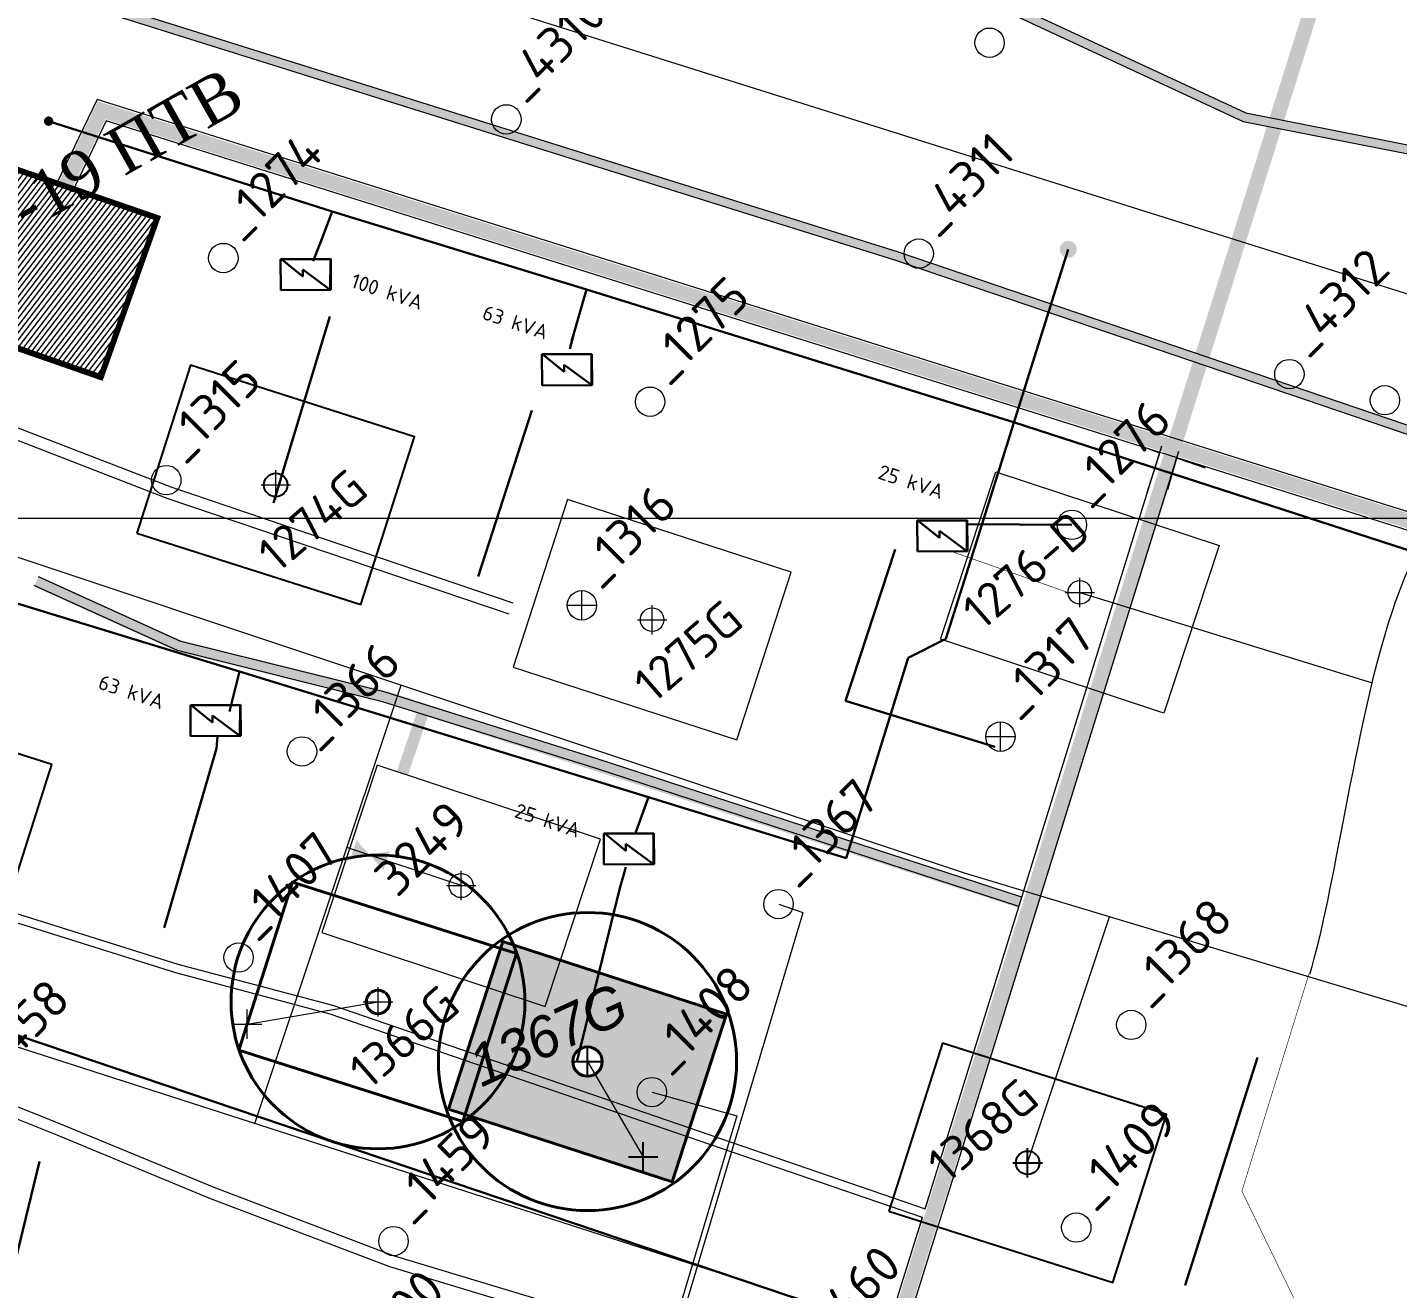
# Model space of a CAD drawing. Header units: millimetres. Extents: x 519 to 9564855, y -810 to 5021775.
# Drawn here: x 9536265.3 to 9536731.5, y 4998737.7 to 4999167 of the extents above; entities that cross this region are included whole.
import ezdxf
from ezdxf.enums import TextEntityAlignment as Align

# ---------------------------------------------------------------- set-up
doc = ezdxf.new("R2010")
doc.units = ezdxf.units.MM
doc.header["$LTSCALE"] = 2
doc.header["$MEASUREMENT"] = 0
doc.header["$PDMODE"] = 2
doc.header["$PDSIZE"] = 5
doc.layers.add('13A этап', color=7, linetype='Continuous', true_color=0xaafdfa)
for name, color, linetype in [('COMPOUND', 3, 'Continuous'), ('GRID_PULKOVO', 7, 'Continuous'), ('OilColl&Flowlines', 3, 'Continuous'), ('OLD WELLS(dr.bfr2000)', 24, 'Continuous'), ('ROAD_GROUND', 9, 'Continuous'), ('Скважины 2017г', 221, 'Continuous'), ('Скважины на 2015 год', 7, 'Continuous'), ('Скважины на 2025 год _ОСМОТР', 5, 'Continuous')]:
    doc.layers.add(name, color=color, linetype=linetype)
for name, color, linetype, lineweight in [('SteamInjInfrastructure', 25, 'Continuous', 100), ('Скважины на 2024 год-125', 10, 'Continuous', 40), ('Электро', 1, 'Continuous', 30), ('Электроснаб', 1, 'Continuous', 18), ('Электроснабжене', 1, 'Continuous', 18)]:
    doc.layers.add(name, color=color, linetype=linetype, lineweight=lineweight)
doc.styles.add('92051501$0$STANDARD', font='simplex.shx')
doc.styles.add('Elect', font='isocpeur.ttf')
doc.styles.add('Line_GUGK', font='')
doc.styles.get("Standard").update_dxf_attribs({"font": 'isocpeur.ttf', "width": 0.5})
doc.styles.get('Line_GUGK').set_extended_font_data('Bm431', italic=True)
doc.linetypes.add('CAB', pattern='A,0.7,-0.43403,["K",Standard,S=0.9,R=0,X=-0.4,Y=-0.3],-0.8', length=1.93403)
doc.linetypes.add('STM_LINE', pattern='A,0.5,-0.2,["S",92051501$0$STANDARD,S=0.1,R=0,X=-0.1,Y=-0.05],-0.05', length=0.75)
doc.linetypes.add('WTR_LINE', pattern='A,0.5,-0.2,["W",92051501$0$STANDARD,S=0.1,R=0,X=-0.1,Y=-0.05],-0.05', length=0.75)

# ---------------------------------------------------------------- blocks, each defined once
blk = doc.blocks.new('92051501$0$VALVE')
at = {"layer": 'OilColl&Flowlines'}
for points in [[(-5.97, -3.45), (-5.97, 3.45), (0, 0)], [(5.97, -3.45), (0, 0), (5.97, 3.45)]]:
    blk.add_solid(points, dxfattribs=at)

msp = doc.modelspace()

# ---------------------------------------------------------------- hatches: boundary and pattern name
at = {"layer": 'Скважины на 2015 год', "linetype": 'ByBlock', "lineweight": 0, "ltscale": 5}
h = msp.add_hatch(dxfattribs=at)
h.set_pattern_fill('ANSI31', color=5, scale=12, angle=7.5725136, style=0)
h.set_pattern_definition([(52.572513574, (751869.8456, -1213630.82), (-1.19118473032, 0.9116353099), [])])
h.paths.add_polyline_path([(9536206.66141, 4999078.31444), (9536290.62971, 4999048.67857), (9536309.25463, 4999101.44918), (9536225.28633, 4999131.08505)])
h.paths.add_polyline_path([(9536228.11061, 4999065.96258), (9536333.33134, 4999125.66926), (9536316.47115, 4999155.38189), (9536211.25041, 4999095.67521)], flags=9)
at = {"layer": 'Скважины на 2024 год-125', "linetype": 'ByBlock', "lineweight": 0, "true_color": 0xadddf7}
h = msp.add_hatch(color=141, dxfattribs=at)
h.dxf.hatch_style = 1
h.paths.add_polyline_path([(9536503.21277, 4998831.17102), (9536427.12825, 4998855.89238), (9536408.58723, 4998798.82898), (9536484.67175, 4998774.10762)])
h.paths.add_polyline_path([(9536460.9, 4998815, -1), (9536450.9, 4998815, -1)], flags=16)
at = {"layer": 'Электро'}
h = msp.add_hatch(color=256, dxfattribs=at)
edge = h.paths.add_edge_path()
edge.add_arc((9536272.57457, 4999135.10398), 1.2343, 0, 360)
at = {"layer": 'Электро', "ltscale": 0.05}
h = msp.add_hatch(color=256, dxfattribs=at)
h.paths.add_polyline_path([(9536620.36037, 4999094.19894, 0.414213562), (9536616.7301, 4999092.35028), (9536619.46957, 4999091.45948)])
h.paths.add_polyline_path([(9536620.36037, 4999094.19894), (9536618.57876, 4999088.72001, 0.414281101), (9536622.20924, 4999090.5693, 0.414146027)])
h.paths.add_polyline_path([(9536619.46957, 4999091.45948), (9536616.7301, 4999092.35028, 0.414213562), (9536618.57876, 4999088.72001)])
at = {"layer": 'Электроснаб', "lineweight": 0}
h = msp.add_hatch(color=1, dxfattribs=at)
edge = h.paths.add_edge_path()
edge.add_arc((9536272.57457, 4999135.10398), 1.2343, 0, 360)
at = {"layer": 'Электроснаб', "lineweight": 0, "ltscale": 0.05}
h = msp.add_hatch(color=1, dxfattribs=at)
h.paths.add_polyline_path([(9536620.36037, 4999094.19894, 0.414213562), (9536616.7301, 4999092.35028), (9536619.46957, 4999091.45948)])
h.paths.add_polyline_path([(9536620.36037, 4999094.19894), (9536618.57876, 4999088.72001, 0.414281101), (9536622.20924, 4999090.5693, 0.414146027)])
h.paths.add_polyline_path([(9536619.46957, 4999091.45948), (9536616.7301, 4999092.35028, 0.414213562), (9536618.57876, 4999088.72001)])
at = {"layer": 'Электроснабжене', "lineweight": 0}
h = msp.add_hatch(color=1, dxfattribs=at)
edge = h.paths.add_edge_path()
edge.add_arc((9536272.57457, 4999135.10398), 1.2343, 0, 360)
at = {"layer": 'Электроснабжене', "lineweight": 0, "ltscale": 0.05}
h = msp.add_hatch(color=1, dxfattribs=at)
h.paths.add_polyline_path([(9536620.36037, 4999094.19894, 0.414213562), (9536616.7301, 4999092.35028), (9536619.46957, 4999091.45948)])
h.paths.add_polyline_path([(9536620.36037, 4999094.19894), (9536618.57876, 4999088.72001, 0.414281101), (9536622.20924, 4999090.5693, 0.414146027)])
h.paths.add_polyline_path([(9536619.46957, 4999091.45948), (9536616.7301, 4999092.35028, 0.414213562), (9536618.57876, 4999088.72001)])

# ---------------------------------------------------------------- linework, layer by layer
at = {"color": 5, "linetype": 'WTR_LINE', "lineweight": 0, "ltscale": 20}
for p, q in [((9536431.64963, 4998539.23295), (9536529.27572, 4998865.69129)), ((9536529.29192, 4998865.68568), (9536521.12895, 4998868.51366)), ((9536477.87258, 4998804.58117), (9536506.65587, 4998796.52124)), ((9536506.65587, 4998796.52124), (9536430.20938, 4998539.65219))]:
    msp.add_line(p, q, dxfattribs=at)
at = {"layer": '13A этап', "color": 250, "lineweight": 0, "elevation": 0.00005}
msp.add_lwpolyline([(9536365.49218, 4998858.8859), (9536441.4727, 4998833.74532), (9536460.32814, 4998890.73072), (9536384.34761, 4998915.8713)], close=True, dxfattribs=at)
at = {"layer": '13A этап', "color": 250, "lineweight": 0}
msp.add_circle((9536412.9, 4998874.9), 4.0951, dxfattribs=at)
at = {"layer": '13A этап', "color": 0, "linetype": 'ByBlock', "lineweight": 0, "ltscale": 80}
msp.add_point((9536412.9, 4998874.9), dxfattribs=at)
msp.add_point((9536412.9, 4998874.9), dxfattribs=at)
at = {"layer": 'COMPOUND', "lineweight": 0, "const_width": 2}
msp.add_lwpolyline([(9536309.54316, 4999102.16352), (9536290.34118, 4999047.96422), (9536205.79559, 4999077.39909), (9536225.29755, 4999131.19838), (9536309.54316, 4999102.16352)], dxfattribs=at)
at = {"layer": 'GRID_PULKOVO', "lineweight": 0}
msp.add_line((9533000, 4999000), (9548000, 4999000), dxfattribs=at)
at = {"layer": 'OilColl&Flowlines', "color": 3, "linetype": 'ByBlock', "lineweight": 0, "ltscale": 50}
msp.add_lwpolyline([(9535842.89551, 4999187.71078), (9535953.13227, 4999151.60181), (9536003.4826, 4999074.2352), (9536045.05807, 4999059.11796), (9536584.00191, 4998879.20423), (9537271.93043, 4998672.00883), (9537451.05773, 4998617.67724)], dxfattribs=at)
at = {"layer": 'OilColl&Flowlines', "lineweight": 0}
for points in [[(9536623.4, 4998974.7), (9536623.4, 4998974.7), (9536722.88131, 4998943.95101)], [(9536342.76549, 4998793.89213), (9536342.76549, 4998793.89213), (9536392.48478, 4998943.13772)], [(9536412.9, 4998874.9), (9536412.9, 4998874.9), (9536374.06245, 4998887.83824)], [(9536605.65, 4998780.56), (9536605.65, 4998780.56), (9536633.54144, 4998864.28355)], [(9536849.17394, 4998630.74739), (9536151.67459, 4998855.45405)]]:
    msp.add_lwpolyline(points, dxfattribs=at)
at = {"layer": 'OilColl&Flowlines', "lineweight": 0, "ltscale": 50, "const_width": 0.2}
msp.add_lwpolyline([(9536731.6215, 4998448.45216), (9536771.92415, 4998578.34326), (9536678.54347, 4998770.89468), (9536701.35142, 4998844.81242)], dxfattribs=at)
at = {"layer": 'OilColl&Flowlines', "lineweight": 0, "ltscale": 50}
msp.add_open_spline([(9536701.62965, 4998844.72815), (9536709.92248, 4998871.60419), (9536724.34097, 4998985.57617), (9536771.15399, 4999030.86118, -0.00006), (9536764.84616, 4999100.67454), (9536798.42385, 4999168.23344), (9536814.92095, 4999212.8773), (9536814.92095, 4999212.8773)], degree=3, dxfattribs=at)
at = {"layer": 'OLD WELLS(dr.bfr2000)', "lineweight": 0}
for centre in [(9536592.7, 4999161.8), (9536428.3, 4999135.7), (9536332, 4999088.5), (9536568.6, 4999090), (9536694.7, 4999049), (9536477.2, 4999039.6), (9536727.2, 4999040.1), (9536312.6, 4999012.9), (9536620.7, 4998997.7), (9536454, 4998970.3), (9536596.4, 4998925.6), (9536358.78086, 4998920.56087), (9536520.9, 4998868.6), (9536337.2, 4998850.4), (9536640.9, 4998827.5), (9536477.8, 4998804.6), (9536622.2, 4998758.5), (9536389.9, 4998753.9)]:
    msp.add_circle(centre, 5, dxfattribs=at)
at = {"layer": 'ROAD_GROUND', "lineweight": 0, "const_width": 3, "flags": 128}
for points in [[(9535239.3338, 4999592.65484), (9535708.83287, 4999448.90158), (9535788.88451, 4999405.63831), (9535876.18662, 4999402.83687), (9536181.86124, 4999296.11974), (9536505.4222, 4999204.48589), (9536570.65141, 4999187.15263), (9536679.44602, 4999136.44951), (9536758.68768, 4999120.86195), (9536871.56267, 4999079.43681), (9537057.80514, 4999021.40998), (9537146.52212, 4998984.19444), (9537277.8965, 4998948.09086), (9537335.30659, 4998934.8508), (9537357.87412, 4998907.10723), (9537394.70234, 4998907.63311)], [(9537276.65209, 4998862.9527), (9537162.57692, 4998908.10943), (9537071.26913, 4998940.19728), (9536984.18456, 4998945.19891), (9536560.95276, 4999089.18518), (9536003.24957, 4999264.11016), (9535591.16416, 4999398.87429), (9535465.0954, 4999439.38165), (9535313.811, 4999492.86419), (9535312.5386, 4999493.0034)]]:
    msp.add_lwpolyline(points, dxfattribs=at)
at = {"layer": 'ROAD_GROUND', "lineweight": 0, "flags": 128}
for points in [[(9535239.77295, 4999594.08912), (9535709.41474, 4999450.29216), (9535789.28634, 4999407.12619), (9535876.46425, 4999404.32873), (9536182.26997, 4999297.56298), (9536505.80743, 4999205.93558), (9536571.16482, 4999188.56826), (9536679.91442, 4999137.88612), (9536759.09336, 4999122.31089), (9536872.00887, 4999080.86891), (9537058.31952, 4999022.82083), (9537147.01303, 4998985.61514), (9537278.23359, 4998949.55249), (9537336.14535, 4998936.19674), (9537358.57925, 4998908.61745), (9537394.68093, 4998909.13296)], [(9535238.89465, 4999591.22057), (9535708.251, 4999447.511), (9535788.48268, 4999404.15043), (9535875.909, 4999401.345), (9536181.366, 4999294.701), (9536505.01342, 4999203.04246), (9536570.138, 4999185.737), (9536678.97763, 4999135.01291), (9536758.282, 4999119.413), (9536871.04526, 4999078.0269), (9537057.29076, 4999019.99912), (9537146.03121, 4998982.77374), (9537277.49869, 4998946.64323), (9537334.46783, 4998933.50487), (9537357.169, 4998905.597), (9537394.72376, 4998906.13327)], [(9537277.20419, 4998864.34741), (9537163.10183, 4998909.51489), (9537071.56661, 4998941.68267), (9536984.4744, 4998946.68474), (9536561.41885, 4999090.61104), (9536003.71582, 4999265.53586), (9535591.62671, 4999400.30119), (9535465.59536, 4999440.79587), (9535314.14701, 4999494.33638), (9535312.70173, 4999494.4945)], [(9537276.1, 4998861.558), (9537162.05201, 4998906.70397), (9537070.97164, 4998938.71189), (9536983.89472, 4998943.71309), (9536560.52102, 4999087.74854), (9536002.80062, 4999262.6788), (9535590.709, 4999397.445), (9535464.63635, 4999437.95296), (9535313.475, 4999491.392), (9535312.37546, 4999491.5123)]]:
    msp.add_lwpolyline(points, dxfattribs=at)
at = {"layer": 'ROAD_GROUND', "color": 8, "lineweight": 0, "const_width": 5}
for points in [[(9536429.65617, 4998300.63449), (9536573.57172, 4998763.84392), (9536736.2056, 4999281.54979)], [(9537019.67368, 4998909.48263), (9536290.61451, 4999138.8135), (9536277.84055, 4999112.25468)]]:
    msp.add_lwpolyline(points, dxfattribs=at)
at = {"layer": 'ROAD_GROUND', "lineweight": 0}
for points in [[(9537016.21442, 4998913.60797), (9536289.037, 4999142.455), (9536275.137, 4999113.555)], [(9537014.41328, 4998907.8847), (9536292.19202, 4999135.17199), (9536280.54409, 4999110.95436)], [(9536429.30361, 4998967.29366), (9536312.87429, 4999006.71343), (9536245.8588, 4999032.6201), (9536153.57843, 4999057.31009), (9536107.80025, 4999071.87652), (9536098.0488, 4999079.01495)], [(9536430.58638, 4998971.0824), (9536314.23743, 4999010.47496), (9536247.10045, 4999036.42858), (9536154.7024, 4999061.15007), (9536109.63576, 4999075.49008), (9536100.41153, 4999082.24257)], [(9536570.7546, 4998764.88806), (9536651.30644, 4999024.53284)], [(9536436.31262, 4998312.59762), (9536576.437, 4998762.955), (9536657.037, 4999022.755)], [(9535735.34603, 4999006.41982), (9535897.56916, 4998959.88296), (9535991.02239, 4998930.20254), (9536072.3267, 4998921.80209), (9536315.70082, 4998845.27312), (9536368.2627, 4998831.28326), (9536569.77871, 4998762.04733)], [(9535741.5607, 4999007.75802), (9535898.437, 4998962.755), (9535991.637, 4998933.155), (9536072.937, 4998924.755), (9536316.537, 4998848.155), (9536369.137, 4998834.155), (9536570.75351, 4998764.88454)], [(9536602.67392, 4998867.77443), (9536458.13109, 4998914.94917), (9536386.19537, 4998937.50371), (9536316.42937, 4998954.88499), (9536267.64963, 4998976.99381)], [(9536603.68458, 4998870.93975), (9536459.21001, 4998918.09531), (9536387.10424, 4998940.70317), (9536317.57538, 4998958.02537), (9536269.12695, 4998979.98402)], [(9536549.02233, 4998695.04049), (9536515.81387, 4998710.26542), (9536448.26641, 4998727.1415), (9536388.59947, 4998745.14267), (9536327.41494, 4998768.40104), (9536274.89461, 4998790.14563), (9536233.36867, 4998806.70018), (9536176.27589, 4998816.89428), (9536128.47507, 4998840.36698), (9536001.32751, 4998868.90075), (9535934.84749, 4998892.90535), (9535693.7251, 4998973.3056)], [(9536550.68935, 4998698.67657), (9536517.14351, 4998714.05618), (9536449.32948, 4998730.99886), (9536389.88939, 4998748.93158), (9536328.89098, 4998772.1192), (9536276.37587, 4998793.86126), (9536234.47213, 4998810.56642), (9536177.53344, 4998820.733), (9536129.81305, 4998844.1662), (9536002.44911, 4998872.74853), (9535936.11277, 4998896.69996), (9535697.45964, 4998976.27686)], [(9536429.92232, 4998312.25505), (9536569.86409, 4998762.02554)]]:
    msp.add_lwpolyline(points, dxfattribs=at)
at = {"layer": 'ROAD_GROUND', "lineweight": 0, "const_width": 0.5}
for points in [[(9536647.11698, 4999023.47501), (9536650.57866, 4999022.18697), (9536646.22661, 4999008.50752)], [(9536666.0921, 4999017.10107), (9536656.32999, 4999020.47607), (9536653.26826, 4999009.61303)], [(9536572.29129, 4998769.84133), (9536570.82887, 4998765.12748)], [(9536568.18266, 4998756.62145), (9536569.80097, 4998761.82269)]]:
    msp.add_lwpolyline(points, dxfattribs=at)
at = {"layer": 'ROAD_GROUND', "color": 8, "linetype": 'ByBlock', "lineweight": 0, "ltscale": 80, "const_width": 4}
msp.add_lwpolyline([(9536603.13984, 4998869.27622), (9536387.9286, 4998938.8985), (9536316.98244, 4998956.46231), (9536268.42568, 4998978.47705)], dxfattribs=at)
at = {"layer": 'ROAD_GROUND', "linetype": 'ByBlock', "lineweight": 0, "ltscale": 80, "const_width": 4, "elevation": 0.00005}
msp.add_lwpolyline([(9536392.89202, 4998913.04411), (9536399.73597, 4998933.25823)], dxfattribs=at)
at = {"layer": 'SteamInjInfrastructure', "color": 6, "linetype": 'STM_LINE', "lineweight": 0, "ltscale": 15}
msp.add_line((9535556.65607, 4999447.45705, 0), (9537446.86833, 4998852.12187, 0), dxfattribs=at)
at = {"layer": 'Скважины 2017г', "color": 0, "linetype": 'ByBlock', "lineweight": 0}
msp.add_lwpolyline([(9536575.98202, 4998958.77759), (9536594.83745, 4999015.76299), (9536670.81798, 4998990.62241), (9536651.96255, 4998933.63701), (9536575.98202, 4998958.77759)], dxfattribs=at)
at = {"layer": 'Скважины 2017г', "color": 1, "linetype": 'CAB', "lineweight": 0, "ltscale": 2, "const_width": 0.2, "elevation": 0}
msp.add_lwpolyline([(9536579.56475, 4998988.69323), (9536619.3049, 4998974.7), (9536616.95512, 4998975.5274)], dxfattribs=at)
at = {"layer": 'Скважины 2017г', "color": 0, "linetype": 'ByBlock', "lineweight": 0}
msp.add_circle((9536623.4, 4998974.7), 4, dxfattribs=at)
msp.add_point((9536623.4, 4998974.7), dxfattribs=at)
at = {"layer": 'Скважины на 2024 год-125', "color": 9, "lineweight": 15, "true_color": 0xc7c8ca}
msp.add_line((9536455.9, 4998815.03), (9536474.8, 4998782.6), dxfattribs=at)
at = {"layer": 'Скважины на 2024 год-125', "color": 0, "linetype": 'ByBlock', "lineweight": 0}
msp.add_lwpolyline([(9536430.58723, 4998949.22898), (9536506.67175, 4998924.50762), (9536525.21277, 4998981.57102), (9536449.12825, 4999006.29238)], close=True, dxfattribs=at)
at = {"layer": 'Скважины на 2024 год-125', "color": 9, "true_color": 0xc7c8ca}
msp.add_lwpolyline([(9536408.58723, 4998798.82898), (9536484.67175, 4998774.10762), (9536503.21277, 4998831.17102), (9536427.12825, 4998855.89238)], close=True, dxfattribs=at)
at = {"layer": 'Скважины на 2024 год-125', "color": 0, "linetype": 'ByBlock', "lineweight": 0}
msp.add_circle((9536477.9, 4998965.4), 4, dxfattribs=at)
at = {"layer": 'Скважины на 2024 год-125', "color": 9, "true_color": 0xc7c8ca}
msp.add_circle((9536455.9, 4998815), 50.73408, dxfattribs=at)
at = {"layer": 'Скважины на 2024 год-125', "color": 9, "ltscale": 50, "true_color": 0xc7c8ca}
msp.add_circle((9536455.9, 4998815), 5, dxfattribs=at)
at = {"layer": 'Скважины на 2024 год-125', "color": 18, "linetype": 'ByBlock', "lineweight": 0, "true_color": 0x000000}
for p in [(9536454, 4998970.3), (9536596.4, 4998925.6)]:
    msp.add_point(p, dxfattribs=at)
at = {"layer": 'Скважины на 2024 год-125', "color": 0, "linetype": 'ByBlock', "lineweight": 0}
msp.add_point((9536477.9, 4998965.4), dxfattribs=at)
at = {"layer": 'Скважины на 2024 год-125', "color": 9, "lineweight": 25, "true_color": 0xc7c8ca}
for p in [(9536455.9, 4998815), (9536474.8, 4998782.6)]:
    msp.add_point(p, dxfattribs=at)
at = {"layer": 'Скважины на 2025 год _ОСМОТР', "color": 9, "linetype": 'ByBlock', "lineweight": 0, "true_color": 0xc7c8ca}
msp.add_line((9536340.1, 4998827.7), (9536384.63, 4998835.31), dxfattribs=at)
at = {"layer": 'Скважины на 2025 год _ОСМОТР', "color": 0, "linetype": 'ByBlock', "lineweight": -2, "ltscale": 50}
for points in [[(9536302.60956, 4998994.8255), (9536378.83221, 4998970.53337), (9536397.05131, 4999027.70036), (9536320.82866, 4999051.99249)], [(9536179.17978, 4998883.26498), (9536255.40243, 4998858.97285), (9536273.62153, 4998916.13984), (9536197.39888, 4998940.43197)], [(9536558.42913, 4998764.12257), (9536634.65178, 4998739.83044), (9536652.87087, 4998796.99743), (9536576.64822, 4998821.28956)]]:
    msp.add_lwpolyline(points, close=True, dxfattribs=at)
at = {"layer": 'Скважины на 2025 год _ОСМОТР', "color": 9, "linetype": 'ByBlock', "lineweight": 40, "ltscale": 50, "true_color": 0xc7c8ca}
msp.add_lwpolyline([(9536337.29878, 4998818.91046), (9536413.52143, 4998794.61833), (9536431.74052, 4998851.78532), (9536355.51787, 4998876.07745)], close=True, dxfattribs=at)
at = {"layer": 'Скважины на 2025 год _ОСМОТР', "color": 0, "linetype": 'ByBlock', "lineweight": -2}
for centre in [(9536349.83, 4999011.26), (9536605.65, 4998780.56)]:
    msp.add_circle(centre, 4, dxfattribs=at)
at = {"layer": 'Скважины на 2025 год _ОСМОТР', "color": 9, "linetype": 'ByBlock', "lineweight": 40, "ltscale": 50, "true_color": 0xc7c8ca}
msp.add_circle((9536384.63, 4998835.31), 50, dxfattribs=at)
at = {"layer": 'Скважины на 2025 год _ОСМОТР', "color": 9, "linetype": 'ByBlock', "lineweight": 40, "true_color": 0xc7c8ca}
msp.add_circle((9536384.63, 4998835.31), 4, dxfattribs=at)
at = {"layer": 'Скважины на 2025 год _ОСМОТР', "color": 0, "linetype": 'ByBlock', "lineweight": 0}
msp.add_point((9536349.83, 4999011.26), dxfattribs=at)
at = {"layer": 'Скважины на 2025 год _ОСМОТР', "color": 9, "linetype": 'ByBlock', "lineweight": 0, "true_color": 0xc7c8ca}
for p in [(9536384.63, 4998835.31), (9536340.1, 4998827.7)]:
    msp.add_point(p, dxfattribs=at)
at = {"layer": 'Скважины на 2025 год _ОСМОТР', "color": 0, "linetype": 'ByBlock', "lineweight": -2}
msp.add_point((9536605.65, 4998780.56), dxfattribs=at)
at = {"layer": 'Электро'}
for p, q in [((9536369.02257, 4999104.34998, -0.00006), (9536272.57457, 4999135.10398, -0.00006)), ((9536364.89736, 4999093.49878, -0.00006), (9536369.02257, 4999104.34998, -0.00006)), ((9536365.47269, 4999095.01217, 0), (9536362.58757, 4999087.42298, 0)), ((9536351.50966, 4999088.14863, 0), (9536368.55809, 4999088.25297, 0)), ((9536351.57436, 4999077.57628, 0), (9536351.50966, 4999088.14863, 0)), ((9536368.46083, 4999088.15452, 0), (9536351.86524, 4999088.05295, 0)), ((9536351.86524, 4999088.05295, 0), (9536359.07701, 4999082.22572, 0)), ((9536359.07701, 4999082.22572, 0), (9536359.06248, 4999084.60095, 0)), ((9536359.06248, 4999084.60095, 0), (9536368.38714, 4999077.71206, 0)), ((9536368.38714, 4999077.71206, 0), (9536368.46083, 4999088.15452, 0)), ((9536368.55809, 4999088.25297, 0), (9536368.62279, 4999077.68062, 0)), ((9536368.62279, 4999077.68062, 0), (9536351.57436, 4999077.57628, 0)), ((9536455.57457, 4999077.80398, 0), (9536450.50857, 4999060.12898, 0)), ((9536349.09653, 4999005.21857, 0), (9536368.22294, 4999068.65881, 0)), ((9536451.11045, 4999062.22892, 0), (9536449.8444, 4999057.64872, 0)), ((9536440.36251, 4999055.73438, 0), (9536457.41094, 4999055.83872, 0)), ((9536440.42722, 4999045.16203, 0), (9536440.36251, 4999055.73438, 0)), ((9536457.31369, 4999055.74027, 0), (9536440.71809, 4999055.63871, 0)), ((9536457.24, 4999045.29781, 0), (9536457.31369, 4999055.74027, 0)), ((9536457.41094, 4999055.83872, 0), (9536457.47565, 4999045.26637, 0)), ((9536440.71809, 4999055.63871, 0), (9536447.92987, 4999049.81147, 0)), ((9536447.92987, 4999049.81147, 0), (9536447.91534, 4999052.18671, 0)), ((9536447.91534, 4999052.18671, 0), (9536457.24, 4999045.29781, 0)), ((9536457.47565, 4999045.26637, 0), (9536440.42722, 4999045.16203, 0)), ((9536436.91481, 4999036.57313, 0), (9536418.67943, 4998980.1455, 0)), ((9536568.05999, 4998999.19557, 0), (9536585.10842, 4998999.29991, 0)), ((9536568.12469, 4998988.62322, 0), (9536568.05999, 4998999.19557, 0)), ((9536585.01117, 4998999.20146, 0), (9536568.41557, 4998999.09989, 0)), ((9536568.41557, 4998999.09989, 0), (9536575.62735, 4998993.27266, 0)), ((9536575.62735, 4998993.27266, 0), (9536575.61281, 4998995.64789, 0)), ((9536575.61281, 4998995.64789, 0), (9536584.93748, 4998988.759, 0)), ((9536584.93748, 4998988.759, 0), (9536585.01117, 4998999.20146, 0)), ((9536585.10842, 4998999.29991, 0), (9536585.17312, 4998988.72756, 0)), ((9536585.17312, 4998988.72756, 0), (9536568.12469, 4998988.62322, 0)), ((9536320.79758, 4998936.30161, 0), (9536337.84601, 4998936.40595, 0)), ((9536320.86228, 4998925.72926, 0), (9536320.79758, 4998936.30161, 0)), ((9536337.74876, 4998936.3075, 0), (9536321.15316, 4998936.20593, 0)), ((9536321.15316, 4998936.20593, 0), (9536328.36494, 4998930.3787, 0)), ((9536337.67507, 4998925.86504, 0), (9536337.74876, 4998936.3075, 0)), ((9536337.84601, 4998936.40595, 0), (9536337.91071, 4998925.8336, 0)), ((9536328.36494, 4998930.3787, 0), (9536328.3504, 4998932.75393, 0)), ((9536328.3504, 4998932.75393, 0), (9536337.67507, 4998925.86504, 0)), ((9536645.62099, 4998694.36219, 0), (9535952.86743, 4998928.28055, 0)), ((9536337.91071, 4998925.8336, 0), (9536320.86228, 4998925.72926, 0)), ((9536330.05429, 4998925.65616, 0), (9536329.68757, 4998921.52898, 0)), ((9536329.68757, 4998921.52898, 0), (9536311.93557, 4998860.57398, 0)), ((9536461.42643, 4998892.68599, 0), (9536478.47486, 4998892.79033, 0)), ((9536461.49113, 4998882.11364, 0), (9536461.42643, 4998892.68599, 0)), ((9536478.37761, 4998892.69188, 0), (9536461.78201, 4998892.59031, 0)), ((9536461.78201, 4998892.59031, 0), (9536468.99379, 4998886.76308, 0)), ((9536478.30391, 4998882.24942, 0), (9536478.37761, 4998892.69188, 0)), ((9536478.47486, 4998892.79033, 0), (9536478.53956, 4998882.21798, 0)), ((9536468.99379, 4998886.76308, 0), (9536468.97925, 4998889.13831, 0)), ((9536468.97925, 4998889.13831, 0), (9536478.30391, 4998882.24942, 0)), ((9536478.53956, 4998882.21798, 0), (9536461.49113, 4998882.11364, 0)), ((9536466.89257, 4998874.07298, 0), (9536468.94571, 4998881.21402, 0)), ((9536452.36257, 4998815.41198, 0), (9536466.89257, 4998874.07298, 0)), ((9536269.47501, 4998780.96054, 0), (9536252.9434, 4998712.85341, 0))]:
    msp.add_line(p, q, dxfattribs=at)
at = {"layer": 'Электро', "ltscale": 0.05}
for p, q in [((9536455.57457, 4999077.80398, 0), (9536369.02257, 4999104.34998, 0)), ((9536619.46957, 4999091.45948, -0.00006), (9536587.64257, 4998990.12898, -0.00006)), ((9536600.82057, 4999032.62498, 0), (9536455.57457, 4999077.80398, 0)), ((9536600.82057, 4999032.62498, 0), (9536792.09584, 4998970.57863, 0)), ((9536193.58457, 4998991.79098, 0), (9536337.50257, 4998947.72898, 0)), ((9536577.85816, 4998958.93259, 0), (9536587.64257, 4998990.12898, 0)), ((9536337.50257, 4998947.72898, 0), (9536334.07629, 4998934.16344, 0)), ((9536476.69257, 4998905.01298, 0), (9536337.50257, 4998947.72898, 0)), ((9536472.46257, 4998893.44598, 0), (9536476.69257, 4998905.01298, 0)), ((9536476.69257, 4998905.01298, 0), (9536543.94246, 4998884.284, 0)), ((9536472.35576, 4998893.07449, 0), (9536472.46257, 4998893.44598, 0))]:
    msp.add_line(p, q, dxfattribs=at)
at = {"layer": 'Электро', "ltscale": 2}
for p, q in [((9536585.11709, 4998997.88368, 0), (9536620.69936, 4998997.69961)), ((9536543.67503, 4998937.78127), (9536594.48786, 4998922.16508))]:
    msp.add_line(p, q, dxfattribs=at)
at = {"layer": 'Электро', "ltscale": 25}
for p, q in [((9536560.62398, 4998989.25675), (9536543.67503, 4998937.78127)), ((9536577.85816, 4998958.93259, 0), (9536564.96158, 4998952.47521)), ((9536564.96158, 4998952.47521), (9536543.94246, 4998884.284, 0)), ((9536659.24478, 4998738.90429), (9536683.86791, 4998816.39573))]:
    msp.add_line(p, q, dxfattribs=at)
at = {"layer": 'Электро'}
msp.add_circle((9536272.57457, 4999135.10398, -0.00011), 1.2343, dxfattribs=at)
at = {"layer": 'Электроснаб', "color": 1, "lineweight": 0}
for p, q in [((9536369.02257, 4999104.34998, -0.00006), (9536272.57457, 4999135.10398, -0.00006)), ((9536364.89736, 4999093.49878, -0.00006), (9536369.02257, 4999104.34998, -0.00006)), ((9536365.47269, 4999095.01217, 0), (9536362.58757, 4999087.42298, 0)), ((9536351.50966, 4999088.14863, 0), (9536368.55809, 4999088.25297, 0)), ((9536351.57436, 4999077.57628, 0), (9536351.50966, 4999088.14863, 0)), ((9536368.46083, 4999088.15452, 0), (9536351.86524, 4999088.05295, 0)), ((9536351.86524, 4999088.05295, 0), (9536359.07701, 4999082.22572, 0)), ((9536359.07701, 4999082.22572, 0), (9536359.06248, 4999084.60095, 0)), ((9536359.06248, 4999084.60095, 0), (9536368.38714, 4999077.71206, 0)), ((9536368.38714, 4999077.71206, 0), (9536368.46083, 4999088.15452, 0)), ((9536368.55809, 4999088.25297, 0), (9536368.62279, 4999077.68062, 0)), ((9536368.62279, 4999077.68062, 0), (9536351.57436, 4999077.57628, 0)), ((9536455.57457, 4999077.80398, 0), (9536450.50857, 4999060.12898, 0)), ((9536349.09653, 4999005.21857, 0), (9536368.22294, 4999068.65881, 0)), ((9536451.11045, 4999062.22892, 0), (9536449.8444, 4999057.64872, 0)), ((9536440.36251, 4999055.73438, 0), (9536457.41094, 4999055.83872, 0)), ((9536440.42722, 4999045.16203, 0), (9536440.36251, 4999055.73438, 0)), ((9536457.31369, 4999055.74027, 0), (9536440.71809, 4999055.63871, 0)), ((9536457.24, 4999045.29781, 0), (9536457.31369, 4999055.74027, 0)), ((9536457.41094, 4999055.83872, 0), (9536457.47565, 4999045.26637, 0)), ((9536440.71809, 4999055.63871, 0), (9536447.92987, 4999049.81147, 0)), ((9536447.92987, 4999049.81147, 0), (9536447.91534, 4999052.18671, 0)), ((9536447.91534, 4999052.18671, 0), (9536457.24, 4999045.29781, 0)), ((9536457.47565, 4999045.26637, 0), (9536440.42722, 4999045.16203, 0)), ((9536436.91481, 4999036.57313, 0), (9536418.67943, 4998980.1455, 0)), ((9536568.05999, 4998999.19557, 0), (9536585.10842, 4998999.29991, 0)), ((9536568.12469, 4998988.62322, 0), (9536568.05999, 4998999.19557, 0)), ((9536585.01117, 4998999.20146, 0), (9536568.41557, 4998999.09989, 0)), ((9536568.41557, 4998999.09989, 0), (9536575.62735, 4998993.27266, 0)), ((9536575.62735, 4998993.27266, 0), (9536575.61281, 4998995.64789, 0)), ((9536575.61281, 4998995.64789, 0), (9536584.93748, 4998988.759, 0)), ((9536584.93748, 4998988.759, 0), (9536585.01117, 4998999.20146, 0)), ((9536585.10842, 4998999.29991, 0), (9536585.17312, 4998988.72756, 0)), ((9536585.17312, 4998988.72756, 0), (9536568.12469, 4998988.62322, 0)), ((9536320.79758, 4998936.30161, 0), (9536337.84601, 4998936.40595, 0)), ((9536320.86228, 4998925.72926, 0), (9536320.79758, 4998936.30161, 0)), ((9536337.74876, 4998936.3075, 0), (9536321.15316, 4998936.20593, 0)), ((9536321.15316, 4998936.20593, 0), (9536328.36494, 4998930.3787, 0)), ((9536337.67507, 4998925.86504, 0), (9536337.74876, 4998936.3075, 0)), ((9536337.84601, 4998936.40595, 0), (9536337.91071, 4998925.8336, 0)), ((9536328.36494, 4998930.3787, 0), (9536328.3504, 4998932.75393, 0)), ((9536328.3504, 4998932.75393, 0), (9536337.67507, 4998925.86504, 0)), ((9536645.62099, 4998694.36219, 0), (9535952.86743, 4998928.28055, 0)), ((9536337.91071, 4998925.8336, 0), (9536320.86228, 4998925.72926, 0)), ((9536330.05429, 4998925.65616, 0), (9536329.68757, 4998921.52898, 0)), ((9536329.68757, 4998921.52898, 0), (9536311.93557, 4998860.57398, 0)), ((9536461.42643, 4998892.68599, 0), (9536478.47486, 4998892.79033, 0)), ((9536461.49113, 4998882.11364, 0), (9536461.42643, 4998892.68599, 0)), ((9536478.37761, 4998892.69188, 0), (9536461.78201, 4998892.59031, 0)), ((9536461.78201, 4998892.59031, 0), (9536468.99379, 4998886.76308, 0)), ((9536478.30391, 4998882.24942, 0), (9536478.37761, 4998892.69188, 0)), ((9536478.47486, 4998892.79033, 0), (9536478.53956, 4998882.21798, 0)), ((9536468.99379, 4998886.76308, 0), (9536468.97925, 4998889.13831, 0)), ((9536468.97925, 4998889.13831, 0), (9536478.30391, 4998882.24942, 0)), ((9536478.53956, 4998882.21798, 0), (9536461.49113, 4998882.11364, 0)), ((9536466.89257, 4998874.07298, 0), (9536468.94571, 4998881.21402, 0)), ((9536452.36257, 4998815.41198, 0), (9536466.89257, 4998874.07298, 0)), ((9536269.47501, 4998780.96054, 0), (9536252.9434, 4998712.85341, 0))]:
    msp.add_line(p, q, dxfattribs=at)
at = {"layer": 'Электроснаб', "color": 1, "lineweight": 0, "ltscale": 0.05}
for p, q in [((9536455.57457, 4999077.80398, 0), (9536369.02257, 4999104.34998, 0)), ((9536619.46957, 4999091.45948, -0.00006), (9536587.64257, 4998990.12898, -0.00006)), ((9536600.82057, 4999032.62498, 0), (9536455.57457, 4999077.80398, 0)), ((9536600.82057, 4999032.62498, 0), (9536792.09584, 4998970.57863, 0)), ((9536193.58457, 4998991.79098, 0), (9536337.50257, 4998947.72898, 0)), ((9536577.85816, 4998958.93259, 0), (9536587.64257, 4998990.12898, 0)), ((9536337.50257, 4998947.72898, 0), (9536334.07629, 4998934.16344, 0)), ((9536476.69257, 4998905.01298, 0), (9536337.50257, 4998947.72898, 0)), ((9536472.46257, 4998893.44598, 0), (9536476.69257, 4998905.01298, 0)), ((9536476.69257, 4998905.01298, 0), (9536543.94246, 4998884.284, 0)), ((9536472.35576, 4998893.07449, 0), (9536472.46257, 4998893.44598, 0))]:
    msp.add_line(p, q, dxfattribs=at)
at = {"layer": 'Электроснаб', "color": 1, "lineweight": 0, "ltscale": 2}
for p, q in [((9536585.11709, 4998997.88368, 0), (9536620.69936, 4998997.69961)), ((9536543.67503, 4998937.78127), (9536594.48786, 4998922.16508))]:
    msp.add_line(p, q, dxfattribs=at)
at = {"layer": 'Электроснаб', "color": 1, "lineweight": 0, "ltscale": 25}
for p, q in [((9536560.62398, 4998989.25675), (9536543.67503, 4998937.78127)), ((9536577.85816, 4998958.93259, 0), (9536564.96158, 4998952.47521)), ((9536564.96158, 4998952.47521), (9536543.94246, 4998884.284, 0)), ((9536659.24478, 4998738.90429), (9536683.86791, 4998816.39573))]:
    msp.add_line(p, q, dxfattribs=at)
at = {"layer": 'Электроснаб', "color": 1, "lineweight": 0}
msp.add_circle((9536272.57457, 4999135.10398, -0.00011), 1.2343, dxfattribs=at)
at = {"layer": 'Электроснаб', "color": 0, "linetype": 'ByBlock', "lineweight": 0, "ltscale": 50}
msp.add_point((9536412.9, 4998874.9), dxfattribs=at)
at = {"layer": 'Электроснабжене', "color": 1, "lineweight": 0}
for p, q in [((9536369.02257, 4999104.34998, -0.00006), (9536272.57457, 4999135.10398, -0.00006)), ((9536364.89736, 4999093.49878, -0.00006), (9536369.02257, 4999104.34998, -0.00006)), ((9536365.47269, 4999095.01217, 0), (9536362.58757, 4999087.42298, 0)), ((9536351.50966, 4999088.14863, 0), (9536368.55809, 4999088.25297, 0)), ((9536351.57436, 4999077.57628, 0), (9536351.50966, 4999088.14863, 0)), ((9536368.46083, 4999088.15452, 0), (9536351.86524, 4999088.05295, 0)), ((9536351.86524, 4999088.05295, 0), (9536359.07701, 4999082.22572, 0)), ((9536359.07701, 4999082.22572, 0), (9536359.06248, 4999084.60095, 0)), ((9536359.06248, 4999084.60095, 0), (9536368.38714, 4999077.71206, 0)), ((9536368.38714, 4999077.71206, 0), (9536368.46083, 4999088.15452, 0)), ((9536368.55809, 4999088.25297, 0), (9536368.62279, 4999077.68062, 0)), ((9536368.62279, 4999077.68062, 0), (9536351.57436, 4999077.57628, 0)), ((9536455.57457, 4999077.80398, 0), (9536450.50857, 4999060.12898, 0)), ((9536349.09653, 4999005.21857, 0), (9536368.22294, 4999068.65881, 0)), ((9536451.11045, 4999062.22892, 0), (9536449.8444, 4999057.64872, 0)), ((9536440.36251, 4999055.73438, 0), (9536457.41094, 4999055.83872, 0)), ((9536440.42722, 4999045.16203, 0), (9536440.36251, 4999055.73438, 0)), ((9536457.31369, 4999055.74027, 0), (9536440.71809, 4999055.63871, 0)), ((9536457.24, 4999045.29781, 0), (9536457.31369, 4999055.74027, 0)), ((9536457.41094, 4999055.83872, 0), (9536457.47565, 4999045.26637, 0)), ((9536440.71809, 4999055.63871, 0), (9536447.92987, 4999049.81147, 0)), ((9536447.92987, 4999049.81147, 0), (9536447.91534, 4999052.18671, 0)), ((9536447.91534, 4999052.18671, 0), (9536457.24, 4999045.29781, 0)), ((9536457.47565, 4999045.26637, 0), (9536440.42722, 4999045.16203, 0)), ((9536436.91481, 4999036.57313, 0), (9536418.67943, 4998980.1455, 0)), ((9536568.05999, 4998999.19557, 0), (9536585.10842, 4998999.29991, 0)), ((9536568.12469, 4998988.62322, 0), (9536568.05999, 4998999.19557, 0)), ((9536585.01117, 4998999.20146, 0), (9536568.41557, 4998999.09989, 0)), ((9536568.41557, 4998999.09989, 0), (9536575.62735, 4998993.27266, 0)), ((9536575.62735, 4998993.27266, 0), (9536575.61281, 4998995.64789, 0)), ((9536575.61281, 4998995.64789, 0), (9536584.93748, 4998988.759, 0)), ((9536584.93748, 4998988.759, 0), (9536585.01117, 4998999.20146, 0)), ((9536585.10842, 4998999.29991, 0), (9536585.17312, 4998988.72756, 0)), ((9536585.17312, 4998988.72756, 0), (9536568.12469, 4998988.62322, 0)), ((9536320.79758, 4998936.30161, 0), (9536337.84601, 4998936.40595, 0)), ((9536320.86228, 4998925.72926, 0), (9536320.79758, 4998936.30161, 0)), ((9536337.74876, 4998936.3075, 0), (9536321.15316, 4998936.20593, 0)), ((9536321.15316, 4998936.20593, 0), (9536328.36494, 4998930.3787, 0)), ((9536337.67507, 4998925.86504, 0), (9536337.74876, 4998936.3075, 0)), ((9536337.84601, 4998936.40595, 0), (9536337.91071, 4998925.8336, 0)), ((9536328.36494, 4998930.3787, 0), (9536328.3504, 4998932.75393, 0)), ((9536328.3504, 4998932.75393, 0), (9536337.67507, 4998925.86504, 0)), ((9536645.62099, 4998694.36219, 0), (9535952.86743, 4998928.28055, 0)), ((9536337.91071, 4998925.8336, 0), (9536320.86228, 4998925.72926, 0)), ((9536330.05429, 4998925.65616, 0), (9536329.68757, 4998921.52898, 0)), ((9536329.68757, 4998921.52898, 0), (9536311.93557, 4998860.57398, 0)), ((9536461.42643, 4998892.68599, 0), (9536478.47486, 4998892.79033, 0)), ((9536461.49113, 4998882.11364, 0), (9536461.42643, 4998892.68599, 0)), ((9536478.37761, 4998892.69188, 0), (9536461.78201, 4998892.59031, 0)), ((9536461.78201, 4998892.59031, 0), (9536468.99379, 4998886.76308, 0)), ((9536478.30391, 4998882.24942, 0), (9536478.37761, 4998892.69188, 0)), ((9536478.47486, 4998892.79033, 0), (9536478.53956, 4998882.21798, 0)), ((9536468.99379, 4998886.76308, 0), (9536468.97925, 4998889.13831, 0)), ((9536468.97925, 4998889.13831, 0), (9536478.30391, 4998882.24942, 0)), ((9536478.53956, 4998882.21798, 0), (9536461.49113, 4998882.11364, 0)), ((9536466.89257, 4998874.07298, 0), (9536468.94571, 4998881.21402, 0)), ((9536452.36257, 4998815.41198, 0), (9536466.89257, 4998874.07298, 0)), ((9536269.47501, 4998780.96054, 0), (9536252.9434, 4998712.85341, 0))]:
    msp.add_line(p, q, dxfattribs=at)
at = {"layer": 'Электроснабжене', "color": 1, "lineweight": 0, "ltscale": 0.05}
for p, q in [((9536455.57457, 4999077.80398, 0), (9536369.02257, 4999104.34998, 0)), ((9536619.46957, 4999091.45948, -0.00006), (9536587.64257, 4998990.12898, -0.00006)), ((9536600.82057, 4999032.62498, 0), (9536455.57457, 4999077.80398, 0)), ((9536600.82057, 4999032.62498, 0), (9536792.09584, 4998970.57863, 0)), ((9536193.58457, 4998991.79098, 0), (9536337.50257, 4998947.72898, 0)), ((9536577.85816, 4998958.93259, 0), (9536587.64257, 4998990.12898, 0)), ((9536337.50257, 4998947.72898, 0), (9536334.07629, 4998934.16344, 0)), ((9536476.69257, 4998905.01298, 0), (9536337.50257, 4998947.72898, 0)), ((9536472.46257, 4998893.44598, 0), (9536476.69257, 4998905.01298, 0)), ((9536476.69257, 4998905.01298, 0), (9536543.94246, 4998884.284, 0)), ((9536472.35576, 4998893.07449, 0), (9536472.46257, 4998893.44598, 0))]:
    msp.add_line(p, q, dxfattribs=at)
at = {"layer": 'Электроснабжене', "color": 1, "lineweight": 0, "ltscale": 2}
for p, q in [((9536585.11709, 4998997.88368, 0), (9536620.69936, 4998997.69961)), ((9536543.67503, 4998937.78127), (9536594.48786, 4998922.16508))]:
    msp.add_line(p, q, dxfattribs=at)
at = {"layer": 'Электроснабжене', "color": 1, "lineweight": 0, "ltscale": 25}
for p, q in [((9536560.62398, 4998989.25675), (9536543.67503, 4998937.78127)), ((9536577.85816, 4998958.93259, 0), (9536564.96158, 4998952.47521)), ((9536564.96158, 4998952.47521), (9536543.94246, 4998884.284, 0)), ((9536659.24478, 4998738.90429), (9536683.86791, 4998816.39573))]:
    msp.add_line(p, q, dxfattribs=at)
at = {"layer": 'Электроснабжене', "color": 1, "lineweight": 0}
msp.add_circle((9536272.57457, 4999135.10398, -0.00011), 1.2343, dxfattribs=at)

# ---------------------------------------------------------------- block references
at = {"layer": 'OilColl&Flowlines', "lineweight": 0, "rotation": 341.6915559985446}
msp.add_blockref('92051501$0$VALVE', (9536381.87898, 4998885.23426), dxfattribs=at)

# ---------------------------------------------------------------- texts
at = {"layer": '13A этап', "color": 250, "lineweight": 0, "style": 'Elect'}
msp.add_text('3249', height=12.5, rotation=44.9999999, dxfattribs=at).set_placement((9536391.17114, 4998870.45875))
at = {"layer": 'COMPOUND', "color": 0, "lineweight": 0, "insert": (9536206.40763, 4999113.17945, -0.00006), "char_height": 16, "attachment_point": 1, "rotation": 29.5724029, "style": 'Elect'}
msp.add_mtext('{\\fArial|b0|i0|c0|p34;\\P\\fTimes New Roman|b0|i0|c204|p18;ГЗУ-\\fTimes New Roman|b0|i0|c0|p18;19\\fTimes New Roman|b0|i0|c204|p18; ПТВ}', dxfattribs=at)
at = {"layer": 'OLD WELLS(dr.bfr2000)', "lineweight": 0, "style": 'Elect'}
for s, p in [(' _4310', (9536428.3, 4999135.7)), (' _4311', (9536568.6, 4999090)), (' _1274', (9536332, 4999088.5)), (' _4312', (9536694.7, 4999049)), (' _1275', (9536477.2, 4999039.6)), (' _1315', (9536312.6, 4999012.9)), (' _1276', (9536620.7, 4998997.7)), (' _1316', (9536454, 4998970.3)), (' _1317', (9536596.4, 4998925.6)), ('_1366', (9536363.78086, 4998920.56087)), (' _1367', (9536520.9, 4998868.6)), (' _1407', (9536337.2, 4998850.4)), (' _1368', (9536640.9, 4998827.5)), (' _1408', (9536477.8, 4998804.6)), (' _1458', (9536244.9, 4998799.5)), (' _1409', (9536622.2, 4998758.5)), (' _1459', (9536389.9, 4998753.9)), (' _1460', (9536528.4, 4998709.5)), (' _1500', (9536373.5, 4998701.8))]:
    msp.add_text(s, height=12.5, rotation=44.9999999, dxfattribs=at).set_placement(p)
at = {"layer": 'Скважины 2017г', "color": 0, "linetype": 'ByBlock', "lineweight": 0, "style": 'Elect'}
msp.add_text('1276-D', height=12, rotation=41, dxfattribs=at).set_placement((9536590.19078, 4998961.39666, 0))
at = {"layer": 'Скважины на 2024 год-125', "color": 0, "linetype": 'ByBlock', "lineweight": 0, "style": 'Elect'}
msp.add_text('1275G', height=12, rotation=41, dxfattribs=at).set_placement((9536478.39159, 4998936.54204))
at = {"layer": 'Скважины на 2024 год-125', "color": 9, "lineweight": 0, "true_color": 0xc7c8ca, "style": 'Line_GUGK'}
msp.add_text('1367G', height=14, rotation=24.5360476, dxfattribs=at).set_placement((9536421.5527, 4998802.32881), align=Align.BOTTOM_LEFT)
at = {"layer": 'Скважины на 2025 год _ОСМОТР', "color": 0, "linetype": 'ByBlock', "lineweight": 40, "style": 'Elect'}
msp.add_text('1274G', height=12, rotation=41, dxfattribs=at).set_placement((9536350.50337, 4998980.9293))
at = {"layer": 'Скважины на 2025 год _ОСМОТР', "color": 9, "linetype": 'ByBlock', "lineweight": 40, "true_color": 0xc7c8ca, "style": 'Elect'}
msp.add_text('1366G', height=12, rotation=41, dxfattribs=at).set_placement((9536381.57733, 4998805.09346))
at = {"layer": 'Скважины на 2025 год _ОСМОТР', "color": 0, "linetype": 'ByBlock', "lineweight": -2, "style": 'Elect'}
msp.add_text('1368G', height=12, rotation=41, dxfattribs=at).set_placement((9536578.3202, 4998773.18404))
at = {"layer": 'Электро'}
for s, p in [('100 kVA', (9536375.05124, 4999078.65055, -0.00006)), ('63 kVA', (9536419.73001, 4999067.86269, -0.00006)), ('25 kVA', (9536554.35389, 4999013.55262, -0.00006)), ('63 kVA', (9536289.03703, 4998942.03955, -0.00006)), ('25 kVA', (9536430.70079, 4998898.29684, -0.00006))]:
    msp.add_text(s, height=5, rotation=341.691556, dxfattribs=at).set_placement(p)
at = {"layer": 'Электроснаб', "color": 1, "lineweight": 0}
for s, p in [('100 kVA', (9536375.05124, 4999078.65055, -0.00006)), ('63 kVA', (9536419.73001, 4999067.86269, -0.00006)), ('25 kVA', (9536554.35389, 4999013.55262, -0.00006)), ('63 kVA', (9536289.03703, 4998942.03955, -0.00006)), ('25 kVA', (9536430.70079, 4998898.29684, -0.00006))]:
    msp.add_text(s, height=5, rotation=341.691556, dxfattribs=at).set_placement(p)
at = {"layer": 'Электроснабжене', "color": 1, "lineweight": 0}
for s, p in [('100 kVA', (9536375.05124, 4999078.65055, -0.00006)), ('63 kVA', (9536419.73001, 4999067.86269, -0.00006)), ('25 kVA', (9536554.35389, 4999013.55262, -0.00006)), ('63 kVA', (9536289.03703, 4998942.03955, -0.00006)), ('25 kVA', (9536430.70079, 4998898.29684, -0.00006))]:
    msp.add_text(s, height=5, rotation=341.691556, dxfattribs=at).set_placement(p)

doc.saveas('drawing.dxf')
